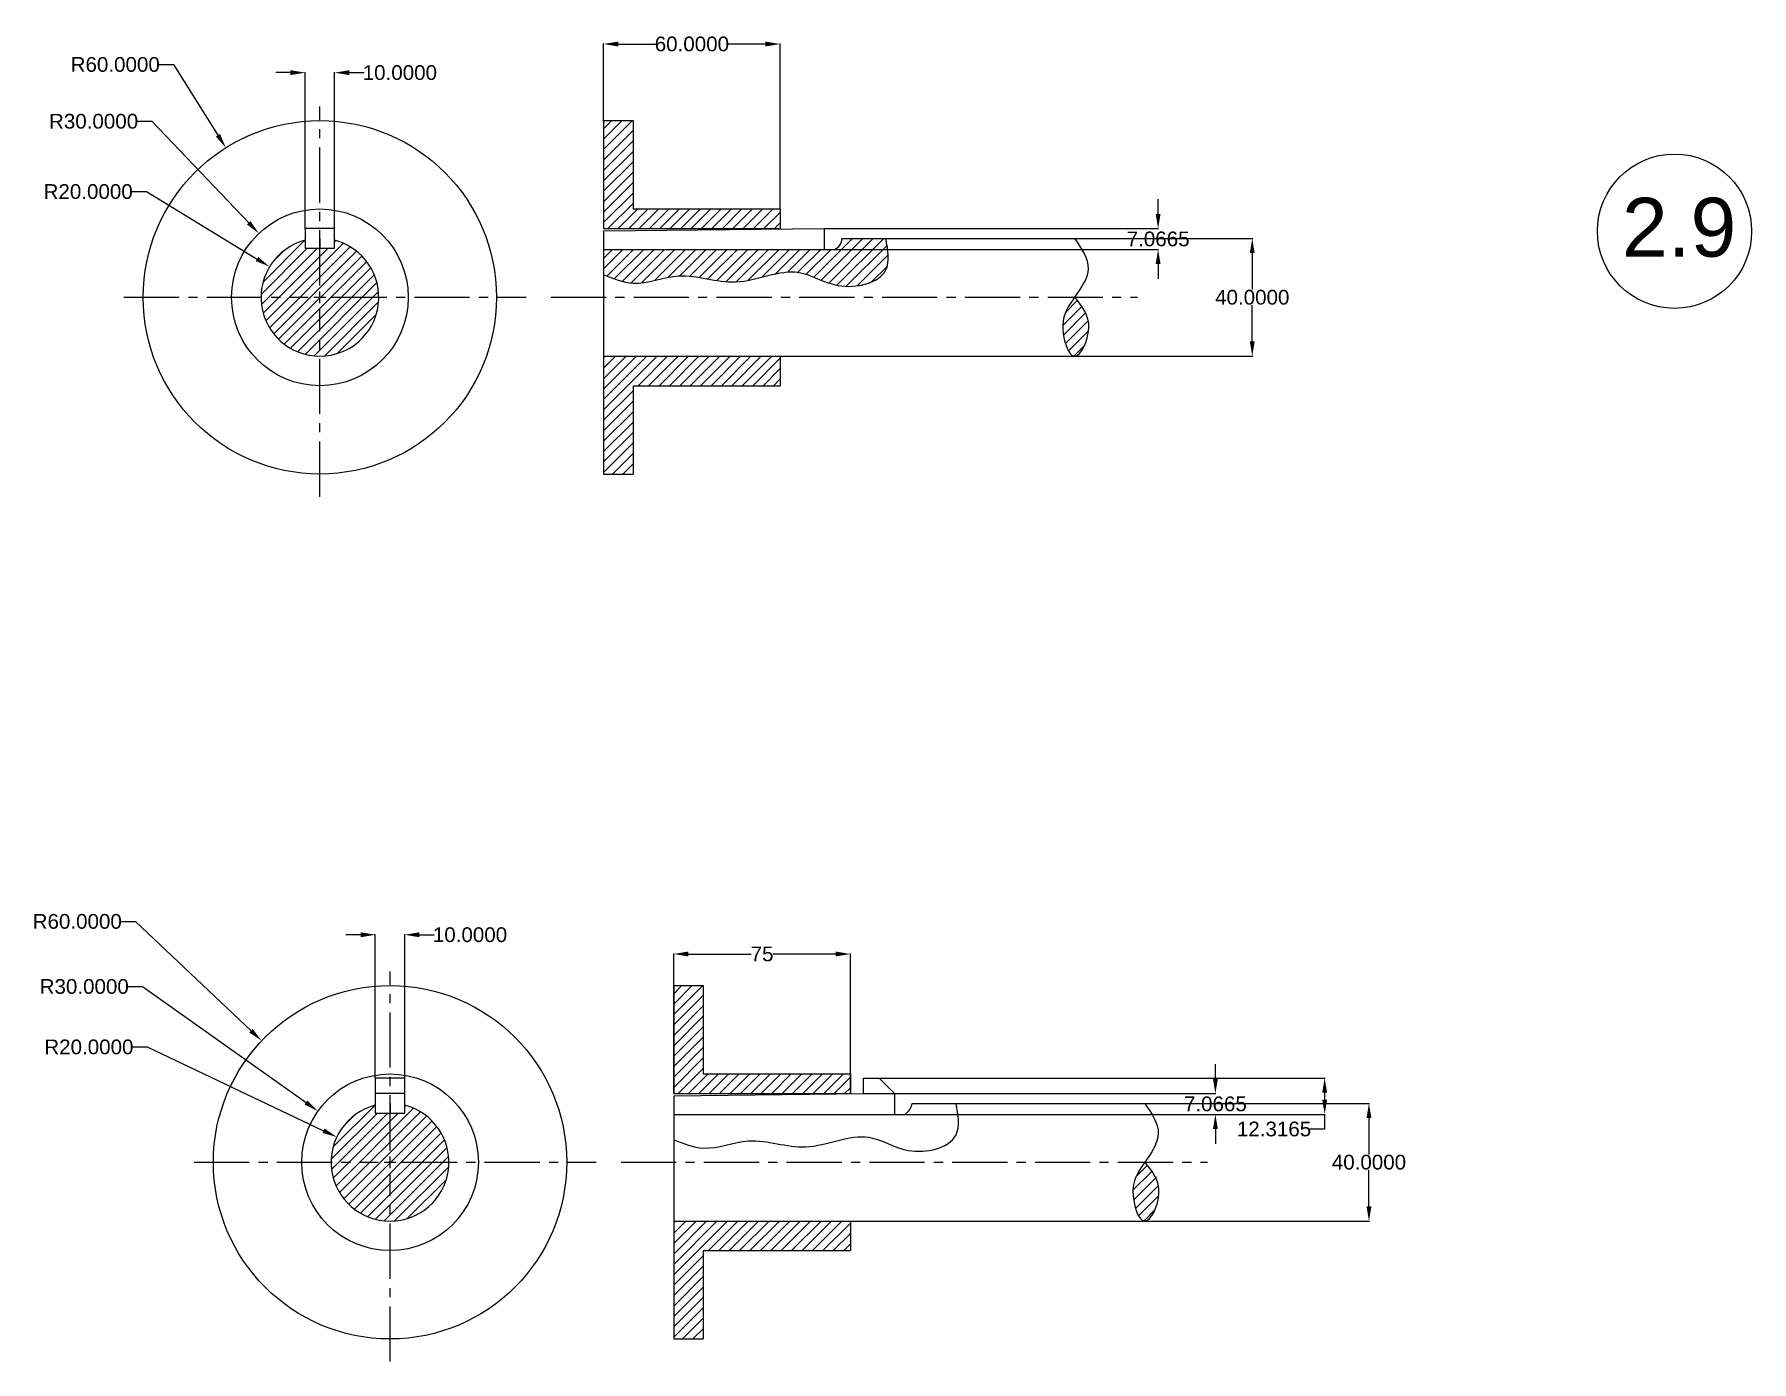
# Model space of a CAD drawing. Header units: inches. Extents: x 9 to 3869, y -675 to 528.
# Drawn here: x 914 to 1497, y 29 to 479 of the extents above; entities that cross this region are included whole.
import ezdxf

# ---------------------------------------------------------------- set-up
doc = ezdxf.new("R2010")
doc.units = ezdxf.units.IN
doc.header["$MEASUREMENT"] = 0
doc.linetypes.add('CENTER2', pattern=[1.125, 0.75, -0.125, 0.125, -0.125])
doc.styles.get("Standard").update_dxf_attribs({"font": 'arial.ttf'})
doc.dimstyles.get("Standard").update_dxf_attribs({"dimtxt": 5, "dimasz": 5, "dimexe": 0.18, "dimexo": 0.0625, "dimgap": 0.09, "dimtad": 0, "dimtih": 1, "dimtoh": 1, "dimdec": 4, "dimzin": 0, "dimdsep": 46, "dimtxsty": 'Standard', "dimcen": 0.09, "dimadec": 0, "dimazin": 0, "dimtfac": 1, "dimtdec": 4, "dimtofl": 0, "dimtmove": 0, "dimatfit": 3, "dimfxl": 1, "dimtolj": 1, "dimtzin": 0, "dimarcsym": 0})
pattern_1 = [(45, (-123.7280761977279, 390.03853922684), (-1.767766952966369, 1.767766952966369), [])]
pattern_2 = [(45, (-99.8963055563122, 96.32803482274535), (-1.767766952966369, 1.767766952966369), [])]

# ---------------------------------------------------------------- blocks, each defined once
blk = doc.blocks.new('*U1')
at = {"color": 0, "linetype": 'CENTER2', "ltscale": 25, "transparency": 16777216}
for p, q in [((0, 4), (0, 64.81742077594231)), ((-66.55527009614855, 0), (-4, 0)), ((4, 0), (70.07506468479153, 0)), ((0, -67.70919643116326), (0, -4))]:
    blk.add_line(p, q, dxfattribs=at)
at = {"color": 0, "linetype": 'Continuous', "ltscale": 25, "transparency": 16777216}
for p, q in [((-2, 0), (2, 0)), ((0, -2), (0, 2))]:
    blk.add_line(p, q, dxfattribs=at)
blk = doc.blocks.new('*U2')
at = {"color": 0, "linetype": 'CENTER2', "ltscale": 25, "transparency": 16777216}
for p, q in [((0, 4), (0, 64.81742077594231)), ((-66.55527009614855, 0), (-4, 0)), ((4, 0), (70.07506468479153, 0)), ((0, -67.70919643116326), (0, -4))]:
    blk.add_line(p, q, dxfattribs=at)
at = {"color": 0, "linetype": 'Continuous', "ltscale": 25, "transparency": 16777216}
for p, q in [((-2, 0), (2, 0)), ((0, -2), (0, 2))]:
    blk.add_line(p, q, dxfattribs=at)
blk = doc.blocks.new('*D3')
at = {"color": 0, "lineweight": -2, "ltscale": 1000, "transparency": 16777216}
for p, q in [((1131.216644634362, 119.8103868053392), (1131.216644634362, 167.307313045559)), ((1136.216644634362, 167.127313045559), (1157.547176694389, 167.127313045559)), ((1186.216644634362, 167.127313045559), (1164.886112574335, 167.127313045559)), ((1191.216644634362, 119.8103868053392), (1191.216644634362, 167.307313045559))]:
    blk.add_line(p, q, dxfattribs=at)
at = {"color": 0, "ltscale": 1000, "transparency": 16777216}
for points in [[(1136.216644634362, 167.9606463788923), (1136.216644634362, 166.2939797122256), (1131.216644634362, 167.127313045559)], [(1186.216644634362, 167.9606463788923), (1186.216644634362, 166.2939797122256), (1191.216644634362, 167.127313045559)]]:
    blk.add_solid(points, dxfattribs=at)
at = {"layer": 'Defpoints', "color": 0, "ltscale": 1000, "transparency": 16777216}
for p in [(1191.216644634362, 167.127313045559), (1131.216644634362, 119.7478868053392), (1191.216644634362, 119.7478868053392)]:
    blk.add_point(p, dxfattribs=at)
at = {"color": 0, "ltscale": 1000, "transparency": 16777216, "insert": (1161.216644634362, 167.127313045559), "char_height": 5, "attachment_point": 5}
blk.add_mtext('\\A1;75', dxfattribs=at)
blk = doc.blocks.new('*D9')
at = {"color": 0, "lineweight": -2, "transparency": 16777216}
for p, q in [((1295.757359632672, 418.4583912094341), (1295.757359632672, 423.4583912094341)), ((1182.42751703858, 413.4583912094341), (1295.937359632672, 413.4583912094341)), ((1182.42751703858, 406.3919231123112), (1295.937359632672, 406.3919231123112)), ((1295.757359632672, 401.3919231123112), (1295.757359632672, 396.3919231123112))]:
    blk.add_line(p, q, dxfattribs=at)
at = {"color": 0, "transparency": 16777216}
for points in [[(1294.924026299339, 418.4583912094341), (1296.590692966006, 418.4583912094341), (1295.757359632672, 413.4583912094341)], [(1294.924026299339, 401.3919231123112), (1296.590692966006, 401.3919231123112), (1295.757359632672, 406.3919231123112)]]:
    blk.add_solid(points, dxfattribs=at)
at = {"layer": 'Defpoints', "color": 0, "transparency": 16777216}
for p in [(1182.36501703858, 413.4583912094341), (1182.36501703858, 406.3919231123112), (1295.757359632672, 406.3919231123112)]:
    blk.add_point(p, dxfattribs=at)
at = {"color": 0, "transparency": 16777216, "insert": (1295.757359632672, 409.9251571608722), "char_height": 5, "attachment_point": 5}
blk.add_mtext('\\A1;7.0665', dxfattribs=at)
blk = doc.blocks.new('*D43')
at = {"color": 0, "lineweight": -2, "transparency": 16777216}
for p, q in [((1267.447373992947, 410.1250578757675), (1327.914485699322, 410.1250578757675)), ((1327.734485699322, 405.1250578757675), (1327.734485699322, 392.7679228143758)), ((1327.734485699322, 375.1250578757674), (1327.734485699322, 387.4821929371589)), ((1267.447373992934, 370.1250578757674), (1327.914485699322, 370.1250578757674))]:
    blk.add_line(p, q, dxfattribs=at)
at = {"color": 0, "transparency": 16777216}
for points in [[(1326.901152365989, 405.1250578757675), (1328.567819032655, 405.1250578757675), (1327.734485699322, 410.1250578757675)], [(1326.901152365989, 375.1250578757674), (1328.567819032655, 375.1250578757674), (1327.734485699322, 370.1250578757674)]]:
    blk.add_solid(points, dxfattribs=at)
at = {"layer": 'Defpoints', "color": 0, "transparency": 16777216}
for p in [(1267.384873992947, 410.1250578757675), (1267.384873992934, 370.1250578757674), (1327.734485699322, 370.1250578757674)]:
    blk.add_point(p, dxfattribs=at)
at = {"color": 0, "transparency": 16777216, "insert": (1327.734485699322, 390.1250578757669), "char_height": 5, "attachment_point": 5}
blk.add_mtext('\\A1;40.0000', dxfattribs=at)
blk = doc.blocks.new('*D44')
at = {"color": 0, "lineweight": -2, "transparency": 16777216}
for p, q in [((956.2960592079947, 469.1698461157552), (961.2960592079951, 469.1698461157552)), ((961.2960592079951, 469.1698461157552), (976.4092774289479, 445.1444940723873)), ((1010.929415258868, 390.1250578757673), (1011.109415258868, 390.1250578757672)), ((1011.019415258868, 390.0350578757674), (1011.019415258868, 390.2150578757673))]:
    blk.add_line(p, q, dxfattribs=at)
at = {"color": 0, "transparency": 16777216}
blk.add_solid([(977.114654816084, 445.5882137881555), (975.7039000418118, 444.7007743566192), (979.0715957235572, 440.9122297495704)], dxfattribs=at)
at = {"layer": 'Defpoints', "color": 0, "transparency": 16777216}
for p in [(979.0715957235572, 440.9122297495704), (1011.019415258868, 390.1250578757673)]:
    blk.add_point(p, dxfattribs=at)
at = {"color": 0, "transparency": 16777216, "insert": (941.501079671842, 469.1698461157553), "char_height": 5, "attachment_point": 5}
blk.add_mtext('\\A1;R60.0000', dxfattribs=at)
blk = doc.blocks.new('*D45')
at = {"color": 0, "lineweight": -2, "transparency": 16777216}
for p, q in [((948.9421962511458, 449.8884326027928), (953.9421962511459, 449.8884326027928)), ((953.9421962511459, 449.8884326027928), (986.8460367807953, 415.4360786563662)), ((1010.929415258867, 390.1250578757671), (1011.109415258868, 390.1250578757672)), ((1011.019415258867, 390.0350578757672), (1011.019415258868, 390.2150578757671))]:
    blk.add_line(p, q, dxfattribs=at)
at = {"color": 0, "transparency": 16777216}
blk.add_solid([(987.4486801327143, 416.0116352867966), (986.2433934288763, 414.860522025936), (990.299376563377, 411.8202185448521)], dxfattribs=at)
at = {"layer": 'Defpoints', "color": 0, "transparency": 16777216}
for p in [(990.299376563377, 411.8202185448521), (1011.019415258867, 390.1250578757672)]:
    blk.add_point(p, dxfattribs=at)
at = {"color": 0, "transparency": 16777216, "insert": (934.1472167149932, 449.8884326027928), "char_height": 5, "attachment_point": 5}
blk.add_mtext('\\A1;R30.0000', dxfattribs=at)
blk = doc.blocks.new('*D46')
at = {"color": 0, "lineweight": -2, "transparency": 16777216}
for p, q in [((947.1037136358327, 426.0162073328959), (952.1037136358327, 426.0162073328959)), ((952.1037136358327, 426.0162073328959), (989.6691875997478, 403.131509309719)), ((1010.929415258868, 390.1250578757673), (1011.109415258868, 390.1250578757673)), ((1011.019415258868, 390.0350578757672), (1011.019415258868, 390.2150578757672))]:
    blk.add_line(p, q, dxfattribs=at)
at = {"color": 0, "transparency": 16777216}
blk.add_solid([(990.1027359808795, 403.843183565023), (989.235639218616, 402.4198350544149), (993.9392331315719, 400.5302190229286)], dxfattribs=at)
at = {"layer": 'Defpoints', "color": 0, "transparency": 16777216}
for p in [(993.9392331315719, 400.5302190229286), (1011.019415258868, 390.1250578757673)]:
    blk.add_point(p, dxfattribs=at)
at = {"color": 0, "transparency": 16777216, "insert": (932.3087340996799, 426.0162073328959), "char_height": 5, "attachment_point": 5}
blk.add_mtext('\\A1;R20.0000', dxfattribs=at)
blk = doc.blocks.new('*D47')
at = {"color": 0, "lineweight": -2, "transparency": 16777216}
for p, q in [((1001.019415258868, 466.4153604395398), (996.0194152588676, 466.4153604395398)), ((1006.019415258868, 413.5208912094339), (1006.019415258868, 466.5953604395398)), ((1016.019415258868, 413.5208912094339), (1016.019415258868, 466.5953604395398)), ((1021.019415258868, 466.4153604395398), (1026.019415258868, 466.4153604395398))]:
    blk.add_line(p, q, dxfattribs=at)
at = {"color": 0, "transparency": 16777216}
for points in [[(1001.019415258868, 467.2486937728731), (1001.019415258868, 465.5820271062065), (1006.019415258868, 466.4153604395398)], [(1021.019415258868, 467.2486937728731), (1021.019415258868, 465.5820271062065), (1016.019415258868, 466.4153604395398)]]:
    blk.add_solid(points, dxfattribs=at)
at = {"layer": 'Defpoints', "color": 0, "transparency": 16777216}
for p in [(1016.019415258868, 466.4153604395398), (1006.019415258868, 413.4583912094339), (1016.019415258868, 413.4583912094339)]:
    blk.add_point(p, dxfattribs=at)
at = {"color": 0, "transparency": 16777216, "insert": (1038.18649575, 466.4153604395398), "char_height": 5, "attachment_point": 5}
blk.add_mtext('\\A1;10.0000', dxfattribs=at)
blk = doc.blocks.new('*D48')
at = {"color": 0, "lineweight": -2, "transparency": 16777216}
for p, q in [((1107.384873992946, 450.1875578757673), (1107.384873992946, 476.3209210854755)), ((1112.384873992946, 476.1409210854755), (1124.968816694174, 476.1409210854755)), ((1162.384873992946, 476.1409210854755), (1149.800931291718, 476.1409210854755)), ((1167.384873992946, 420.1875578757673), (1167.384873992946, 476.3209210854755))]:
    blk.add_line(p, q, dxfattribs=at)
at = {"color": 0, "transparency": 16777216}
for points in [[(1112.384873992946, 476.9742544188088), (1112.384873992946, 475.3075877521422), (1107.384873992946, 476.1409210854755)], [(1162.384873992946, 476.9742544188088), (1162.384873992946, 475.3075877521422), (1167.384873992946, 476.1409210854755)]]:
    blk.add_solid(points, dxfattribs=at)
at = {"layer": 'Defpoints', "color": 0, "transparency": 16777216}
for p in [(1167.384873992946, 476.1409210854755), (1107.384873992946, 450.1250578757673), (1167.384873992946, 420.1250578757673)]:
    blk.add_point(p, dxfattribs=at)
at = {"color": 0, "transparency": 16777216, "insert": (1137.384873992946, 476.1409210854755), "char_height": 5, "attachment_point": 5}
blk.add_mtext('\\A1;60.0000', dxfattribs=at)
blk = doc.blocks.new('*D49')
at = {"color": 0, "lineweight": -2, "transparency": 16777216}
for p, q in [((943.395726871378, 178.1773834642112), (948.3957268713785, 178.1773834642111)), ((948.3957268713785, 178.1773834642111), (987.6254593778735, 141.0769622113561)), ((1034.761185900283, 96.41455347167249), (1034.941185900283, 96.4145534716726)), ((1034.851185900283, 96.32455347167252), (1034.851185900283, 96.50455347167264))]:
    blk.add_line(p, q, dxfattribs=at)
at = {"color": 0, "transparency": 16777216}
blk.add_solid([(988.1980543617157, 141.6824202436948), (987.0528643940314, 140.4715041790175), (991.2582075719051, 137.6413923083035)], dxfattribs=at)
at = {"layer": 'Defpoints', "color": 0, "transparency": 16777216}
for p in [(991.2582075719051, 137.6413923083035), (1034.851185900283, 96.4145534716726)]:
    blk.add_point(p, dxfattribs=at)
at = {"color": 0, "transparency": 16777216, "insert": (928.6007473352252, 178.1773834642111), "char_height": 5, "attachment_point": 5}
blk.add_mtext('\\A1;R60.0000', dxfattribs=at)
blk = doc.blocks.new('*D50')
at = {"color": 0, "lineweight": -2, "transparency": 16777216}
for p, q in [((945.7663467533168, 156.0774235845373), (950.7663467533168, 156.0774235845373)), ((950.7663467533168, 156.0774235845373), (1006.306795017804, 116.6683864212199)), ((1034.761185900283, 96.4145534716726), (1034.941185900283, 96.4145534716726)), ((1034.851185900283, 96.32455347167257), (1034.851185900283, 96.50455347167252))]:
    blk.add_line(p, q, dxfattribs=at)
at = {"color": 0, "transparency": 16777216}
blk.add_solid([(1006.78902913565, 117.3480147755647), (1005.824560899957, 115.9887580668751), (1010.384565143872, 113.7749817141416)], dxfattribs=at)
at = {"layer": 'Defpoints', "color": 0, "transparency": 16777216}
for p in [(1010.384565143872, 113.7749817141416), (1034.851185900283, 96.4145534716726)]:
    blk.add_point(p, dxfattribs=at)
at = {"color": 0, "transparency": 16777216, "insert": (930.971367217164, 156.0774235845373), "char_height": 5, "attachment_point": 5}
blk.add_mtext('\\A1;R30.0000', dxfattribs=at)
blk = doc.blocks.new('*D51')
at = {"color": 0, "lineweight": -2, "transparency": 16777216}
for p, q in [((947.3467600079446, 135.5560312834524), (952.3467600079447, 135.5560312834524)), ((952.3467600079447, 135.5560312834524), (1012.264144810011, 107.1302230628085)), ((1034.761185900284, 96.41455347167266), (1034.941185900283, 96.4145534716726)), ((1034.851185900283, 96.32455347167263), (1034.851185900283, 96.50455347167258))]:
    blk.add_line(p, q, dxfattribs=at)
at = {"color": 0, "transparency": 16777216}
blk.add_solid([(1012.621333796382, 107.8831244324842), (1011.90695582364, 106.3773216931327), (1016.781553028065, 104.9870891445814)], dxfattribs=at)
at = {"layer": 'Defpoints', "color": 0, "transparency": 16777216}
for p in [(1016.781553028065, 104.9870891445814), (1034.851185900283, 96.4145534716726)]:
    blk.add_point(p, dxfattribs=at)
at = {"color": 0, "transparency": 16777216, "insert": (932.5517804717919, 135.5560312834524), "char_height": 5, "attachment_point": 5}
blk.add_mtext('\\A1;R20.0000', dxfattribs=at)
blk = doc.blocks.new('*D52')
at = {"color": 0, "lineweight": -2, "transparency": 16777216}
for p, q in [((1024.851185900283, 173.6570811831349), (1019.851185900283, 173.6570811831349)), ((1029.851185900283, 125.0603868053392), (1029.851185900283, 173.837081183135)), ((1039.851185900283, 125.0603868053392), (1039.851185900283, 173.837081183135)), ((1044.851185900283, 173.6570811831349), (1049.851185900283, 173.6570811831349))]:
    blk.add_line(p, q, dxfattribs=at)
at = {"color": 0, "transparency": 16777216}
for points in [[(1024.851185900283, 174.4904145164683), (1024.851185900283, 172.8237478498016), (1029.851185900283, 173.6570811831349)], [(1044.851185900283, 174.4904145164683), (1044.851185900283, 172.8237478498016), (1039.851185900283, 173.6570811831349)]]:
    blk.add_solid(points, dxfattribs=at)
at = {"layer": 'Defpoints', "color": 0, "transparency": 16777216}
for p in [(1039.851185900283, 173.6570811831349), (1029.851185900283, 124.9978868053392), (1039.851185900283, 124.9978868053392)]:
    blk.add_point(p, dxfattribs=at)
at = {"color": 0, "transparency": 16777216, "insert": (1062.018266391415, 173.6570811831349), "char_height": 5, "attachment_point": 5}
blk.add_mtext('\\A1;10.0000', dxfattribs=at)
blk = doc.blocks.new('*D53')
at = {"color": 0, "lineweight": -2, "transparency": 16777216}
for p, q in [((1291.279144634363, 116.4145534716727), (1367.557004319204, 116.4145534716727)), ((1367.377004319204, 111.4145534716727), (1367.377004319204, 99.05741841028109)), ((1367.377004319204, 81.41455347167266), (1367.377004319204, 93.77168853306416)), ((1291.279144634362, 76.41455347167265), (1367.557004319204, 76.41455347167266))]:
    blk.add_line(p, q, dxfattribs=at)
at = {"color": 0, "transparency": 16777216}
for points in [[(1366.543670985871, 111.4145534716727), (1368.210337652537, 111.4145534716727), (1367.377004319204, 116.4145534716727)], [(1366.543670985871, 81.41455347167266), (1368.210337652537, 81.41455347167266), (1367.377004319204, 76.41455347167266)]]:
    blk.add_solid(points, dxfattribs=at)
at = {"layer": 'Defpoints', "color": 0, "transparency": 16777216}
for p in [(1291.216644634363, 116.4145534716727), (1291.216644634362, 76.41455347167265), (1367.377004319204, 76.41455347167266)]:
    blk.add_point(p, dxfattribs=at)
at = {"color": 0, "transparency": 16777216, "insert": (1367.377004319204, 96.41455347167222), "char_height": 5, "attachment_point": 5}
blk.add_mtext('\\A1;40.0000', dxfattribs=at)
blk = doc.blocks.new('*D54')
at = {"color": 0, "lineweight": -2, "transparency": 16777216}
for p, q in [((1195.759287679996, 124.9978868053393), (1352.508938044742, 124.9978868053393)), ((1352.328938044742, 119.9978868053393), (1352.328938044742, 117.6814187082164)), ((1206.259287679996, 112.6814187082163), (1352.508938044742, 112.6814187082164)), ((1352.328938044742, 112.6814187082164), (1352.328938044742, 107.6814187082164)), ((1352.328938044742, 107.6814187082164), (1347.328938044742, 107.6814187082164))]:
    blk.add_line(p, q, dxfattribs=at)
at = {"color": 0, "transparency": 16777216}
for points in [[(1351.495604711409, 119.9978868053393), (1353.162271378076, 119.9978868053393), (1352.328938044742, 124.9978868053393)], [(1351.495604711409, 117.6814187082164), (1353.162271378076, 117.6814187082164), (1352.328938044742, 112.6814187082164)]]:
    blk.add_solid(points, dxfattribs=at)
at = {"layer": 'Defpoints', "color": 0, "transparency": 16777216}
for p in [(1195.696787679996, 124.9978868053393), (1206.196787679996, 112.6814187082163), (1352.328938044742, 112.6814187082164)]:
    blk.add_point(p, dxfattribs=at)
at = {"color": 0, "transparency": 16777216, "insert": (1335.134572424005, 107.6814187082159), "char_height": 5, "attachment_point": 5}
blk.add_mtext('\\A1;12.3165', dxfattribs=at)
blk = doc.blocks.new('*D55')
at = {"color": 0, "lineweight": -2, "transparency": 16777216}
for p, q in [((1315.210372317579, 124.7478868053393), (1315.210372317579, 129.7478868053393)), ((1195.759287679996, 119.7478868053393), (1315.390372317579, 119.7478868053393)), ((1206.259287679996, 112.6814187082163), (1315.390372317579, 112.6814187082164)), ((1315.210372317579, 107.6814187082164), (1315.210372317579, 102.6814187082164))]:
    blk.add_line(p, q, dxfattribs=at)
at = {"color": 0, "transparency": 16777216}
for points in [[(1314.377038984246, 124.7478868053393), (1316.043705650912, 124.7478868053393), (1315.210372317579, 119.7478868053393)], [(1314.377038984246, 107.6814187082164), (1316.043705650912, 107.6814187082164), (1315.210372317579, 112.6814187082164)]]:
    blk.add_solid(points, dxfattribs=at)
at = {"layer": 'Defpoints', "color": 0, "transparency": 16777216}
for p in [(1195.696787679996, 119.7478868053393), (1206.196787679996, 112.6814187082163), (1315.210372317579, 112.6814187082164)]:
    blk.add_point(p, dxfattribs=at)
at = {"color": 0, "transparency": 16777216, "insert": (1315.210372317579, 116.2146527567774), "char_height": 5, "attachment_point": 5}
blk.add_mtext('\\A1;7.0665', dxfattribs=at)

msp = doc.modelspace()

# ---------------------------------------------------------------- hatches: boundary and pattern name
at = {"ltscale": 1000}
h = msp.add_hatch(dxfattribs=at)
h.set_pattern_fill('ANSI31', color=256, scale=20)
h.set_pattern_definition(pattern_1)
h.paths.add_polyline_path([(1107.384873992946, 413.4583912094339), (1167.384873992946, 413.4583912094339), (1167.384873992946, 420.1250578757673), (1117.384873992946, 420.1250578757673), (1117.384873992946, 450.1250578757673), (1107.384873992946, 450.1250578757673)])
h.paths.add_polyline_path([(1117.384873992946, 360.1250578757673), (1167.384873992946, 360.1250578757673), (1167.384873992946, 370.1250578757673), (1107.384873992946, 370.1250578757673), (1107.384873992946, 330.1250578757673), (1117.384873992946, 330.1250578757673)])
h = msp.add_hatch(dxfattribs=at)
h.set_pattern_fill('ANSI31', color=256, scale=20)
h.set_pattern_definition(pattern_1)
h.paths.add_polyline_path([(1016.019415258868, 409.4899746068044), (1016.019415258868, 406.7917245427673), (1011.019415258868, 406.7917245427673), (1011.019415258868, 390.1250578757673), (1031.019415258868, 390.1250578757673, 0.3419987131196466)])
h.paths.add_polyline_path([(1031.019415258868, 390.1250578757673), (1011.019415258868, 390.1250578757673), (1011.019415258868, 370.1250578757674, 0.4142135623730948)])
h.paths.add_polyline_path([(1011.019415258868, 390.1250578757673), (991.0194152588676, 390.1250578757673, 0.4142135623730949), (1011.019415258868, 370.1250578757674)])
h.paths.add_polyline_path([(1011.019415258868, 406.7917245427673), (1006.019415258868, 406.7917245427673), (1006.019415258868, 409.4899746068044, 0.3419987131196466), (991.0194152588676, 390.1250578757673), (1011.019415258868, 390.1250578757673)])
h = msp.add_hatch()
h.set_pattern_fill('ANSI31', color=256, scale=20)
h.set_pattern_definition([(45, (-189.9208945030048, 35.89114945712947), (-1.767766952966369, 1.767766952966369), [])])
edge = h.paths.add_edge_path()
edge.add_line((1107.384873992947, 406.391923112311), (1107.384873992947, 397.7916760617064))
edge.add_spline(control_points=[(1107.384873992946, 397.7916760617064), (1110.705600541901, 396.4602185772059), (1118.995672014688, 393.1362840265081), (1134.150965350624, 399.9880219526839), (1152.78239579146, 392.0542975445616), (1171.918328569277, 402.2976262232522), (1186.791491459547, 391.5825589119199), (1205.867248692836, 396.0113379673826), (1203.998385724209, 406.1936346782114), (1203.276810677186, 410.1250578757673)], knot_values=[0, 0, 0, 0, 10.41293886921665, 25.99551820813465, 45.54327647798183, 67.25412821300154, 81.34309672616578, 98.37847785106433, 109.092707212997, 109.092707212997, 109.092707212997, 109.092707212997], degree=3, periodic=0)
edge.add_line((1203.276810677186, 410.1250578757673), (1188.36501703858, 410.1250578757673))
edge.add_arc((1184.356036629251, 410.1250578757673), 4.008980409329525, -68.6215626123066, 0, ccw=False)
edge.add_line((1185.817415690364, 406.391923112311), (1107.384873992947, 406.391923112311))
at = {"transparency": 33554687}
h = msp.add_hatch(dxfattribs=at)
h.set_pattern_fill('ANSI31', color=256, scale=20)
h.set_pattern_definition(pattern_1)
edge = h.paths.add_edge_path()
edge.add_spline(control_points=[(1267.384873992947, 390.1250578757674), (1265.328380750091, 387.1963070137469), (1261.491480667522, 381.7949934695901), (1266.921375384326, 364.42772739519), (1274.745525850442, 381.3361405582102), (1269.905809174552, 387.1149588651089), (1267.384873992946, 390.1250578757673)], knot_values=[22.00205124870712, 22.00205124870712, 22.00205124870712, 22.00205124870724, 32.39249675656667, 43.55941949177907, 54.20593550093484, 65.78062541248867, 65.78062541248867, 65.78062541248867, 65.78062541248867], degree=3, periodic=0)
at = {"ltscale": 1000}
h = msp.add_hatch(dxfattribs=at)
h.set_pattern_fill('ANSI31', color=256, scale=20)
h.set_pattern_definition(pattern_2)
h.paths.add_polyline_path([(1131.216644634362, 119.7478868053392), (1191.216644634362, 119.7478868053392), (1191.216644634362, 126.4145534716726), (1141.216644634362, 126.4145534716726), (1141.216644634362, 156.4145534716726), (1131.216644634362, 156.4145534716726)])
h.paths.add_polyline_path([(1141.216644634362, 66.41455347167262), (1191.216644634362, 66.41455347167262), (1191.216644634362, 76.41455347167262), (1131.216644634362, 76.41455347167262), (1131.216644634362, 36.41455347167262), (1141.216644634362, 36.41455347167262)])
h = msp.add_hatch(dxfattribs=at)
h.set_pattern_fill('ANSI31', color=256, scale=20)
h.set_pattern_definition(pattern_2)
h.paths.add_polyline_path([(1039.851185900283, 115.7794702027097), (1039.851185900283, 113.0812201386726), (1034.851185900283, 113.0812201386726), (1034.851185900283, 96.41455347167262), (1054.851185900283, 96.41455347167262, 0.3419987131196466)])
h.paths.add_polyline_path([(1054.851185900283, 96.41455347167262), (1034.851185900283, 96.41455347167262), (1034.851185900283, 76.41455347167268, 0.4142135623730948)])
h.paths.add_polyline_path([(1034.851185900283, 96.41455347167262), (1014.851185900283, 96.41455347167262, 0.4142135623730949), (1034.851185900283, 76.41455347167268)])
h.paths.add_polyline_path([(1034.851185900283, 113.0812201386726), (1029.851185900283, 113.0812201386726), (1029.851185900283, 115.7794702027097, 0.3419987131196466), (1014.851185900283, 96.41455347167262), (1034.851185900283, 96.41455347167262)])
at = {"transparency": 33554687}
h = msp.add_hatch(dxfattribs=at)
h.set_pattern_fill('ANSI31', color=256, scale=20)
h.set_pattern_definition(pattern_2)
edge = h.paths.add_edge_path()
edge.add_spline(control_points=[(1291.216644634362, 96.41455347167259), (1289.160151391507, 93.48580260965211), (1285.323251308937, 88.08448906549546), (1290.753146025741, 70.71722299109537), (1298.577296491857, 87.6256361541155), (1293.737579815967, 93.40445446101427), (1291.216644634362, 96.41455347167262)], knot_values=[22.00205124870724, 22.0020512487073, 22.0020512487073, 22.0020512487073, 32.39249675656667, 43.55941949177907, 54.20593550093484, 65.78062541248867, 65.78062541248867, 65.78062541248867, 65.78062541248867], degree=3, periodic=0)

# ---------------------------------------------------------------- linework, layer by layer
for p, q in [((1107.384873992946, 450.1250578757673), (1107.384873992947, 413.458391209434)), ((1107.384873992946, 450.1250578757673), (1117.384873992946, 450.1250578757673)), ((1117.384873992946, 450.1250578757673), (1117.384873992946, 420.1250578757673)), ((1117.384873992946, 420.1250578757673), (1167.384873992946, 420.1250578757673)), ((1167.384873992946, 420.1250578757673), (1167.384873992946, 413.4583912094339)), ((1016.019415258868, 413.4583912094339), (1006.019415258868, 413.4583912094339)), ((1006.019415258868, 413.4583912094339), (1006.019415258868, 406.7917245427673)), ((1011.019415258868, 410.1250578757673), (1011.019415258868, 406.7917245427673)), ((1016.019415258868, 406.7917245427673), (1016.019415258868, 413.4583912094339)), ((1107.384873992946, 413.4583912094339), (1167.384873992946, 413.4583912094339)), ((1107.384873992946, 412.691923112311), (1182.36501703858, 413.458391209435)), ((1107.384873992947, 412.691923112311), (1107.384873992946, 330.1250578757673)), ((1182.36501703858, 413.458391209435), (1182.36501703858, 406.3919231123109)), ((1188.36501703858, 410.1250578757673), (1267.384873992946, 410.1250578757673)), ((1006.019415258868, 406.7917245427673), (1016.019415258868, 406.7917245427673)), ((1107.384873992946, 406.391923112311), (1185.817415690328, 406.391923112311)), ((1107.384873992946, 370.1250578757673), (1267.384873992946, 370.1250578757673)), ((1167.384873992946, 370.1250578757673), (1167.384873992946, 360.1250578757673)), ((1117.384873992946, 360.1250578757673), (1117.384873992946, 330.1250578757673)), ((1117.384873992946, 360.1250578757673), (1167.384873992946, 360.1250578757673)), ((1107.384873992946, 330.1250578757673), (1117.384873992946, 330.1250578757673)), ((1131.216644634362, 156.4145534716726), (1131.216644634362, 119.7478868053392)), ((1131.216644634362, 156.4145534716726), (1141.216644634362, 156.4145534716726)), ((1141.216644634362, 156.4145534716726), (1141.216644634362, 126.4145534716726)), ((1029.851185900283, 124.9978868053392), (1029.851185900283, 113.0812201386726)), ((1039.851185900283, 113.0812201386726), (1039.851185900283, 124.9978868053392)), ((1141.216644634362, 126.4145534716726), (1191.216644634362, 126.4145534716726)), ((1191.216644634362, 126.4145534716726), (1191.216644634362, 119.7478868053392)), ((1039.851185900283, 119.7478868053392), (1029.851185900283, 119.7478868053392)), ((1131.216644634362, 119.7478868053392), (1191.216644634362, 119.7478868053392)), ((1131.216644634362, 118.9814187082163), (1195.696787679996, 119.7478868053393)), ((1131.216644634362, 118.9814187082163), (1131.216644634362, 36.41455347167262)), ((1206.196787679996, 119.7478868053404), (1206.196787679996, 112.6814187082163)), ((1029.851185900283, 113.0812201386726), (1039.851185900283, 113.0812201386726)), ((1034.851185900283, 116.4145534716726), (1034.851185900283, 113.0812201386726)), ((1131.216644634362, 112.6814187082163), (1209.754206768357, 112.6814187082163)), ((1212.196787679996, 116.4145534716726), (1291.216644634362, 116.4145534716726)), ((1131.216644634362, 76.41455347167262), (1291.216644634362, 76.41455347167262)), ((1191.216644634362, 76.41455347167262), (1191.216644634362, 66.41455347167262)), ((1141.216644634362, 66.41455347167262), (1141.216644634362, 36.41455347167262)), ((1141.216644634362, 66.41455347167262), (1191.216644634362, 66.41455347167262)), ((1131.216644634362, 36.41455347167262), (1141.216644634362, 36.41455347167262))]:
    msp.add_line(p, q)
at = {"color": 1, "linetype": 'CENTER2', "ltscale": 25}
for p, q in [((1089.495162004277, 390.1250578757673), (1288.744981106012, 390.1250578757673)), ((1113.326932645693, 96.41455347167262), (1312.576751747428, 96.41455347167262))]:
    msp.add_line(p, q, dxfattribs=at)
at = {"ltscale": 1000}
for p, q in [((1039.851185900283, 124.9978868053392), (1029.851185900283, 124.9978868053392)), ((1195.696787679996, 119.7478868053392), (1195.696787679996, 124.9978868053392)), ((1195.696787679996, 124.9978868053392), (1200.946787679996, 124.9978868053392)), ((1206.196787679996, 119.7478868053392), (1200.946787679996, 124.9978868053392))]:
    msp.add_line(p, q, dxfattribs=at)
for centre, radius in [((1011.019415258868, 390.1250578757673), 60), ((1471.171850484845, 412.5680623576509), 26.2002563422136), ((1011.019415258868, 390.1250578757673), 30), ((1034.851185900283, 96.41455347167262), 60), ((1034.851185900283, 96.41455347167262), 30)]:
    msp.add_circle(centre, radius)
for centre, radius, start, end in [((1011.019415258868, 390.1250578757673), 20, 104.47751218593, 75.52248781407005), ((1184.356036629251, 410.1250578757673), 4.008980409329524, 291.3784373872086, 0), ((1034.851185900283, 96.41455347167262), 20, 104.47751218593, 75.52248781407002)]:
    msp.add_arc(centre, radius, start, end)
msp.add_arc((1206.80499723775, 117.2767339933294), 5.460289316969857, 302.6917840095758, 350.9149654145633, dxfattribs=at)
for points in [[(1107.384873992946, 397.7916760617064), (1117.404877234723, 394.9581568842806), (1132.797019650064, 397.3868871532737), (1152.23971788733, 395.3629457927128), (1173.707704854139, 398.6012506969693), (1187.074558539937, 394.1485822490173), (1203.276810677186, 399.4108285138346), (1203.276810677186, 410.1250578757673)], [(1131.216644634362, 104.0811716576117), (1141.236647876138, 101.2476524801859), (1156.62879029148, 103.676382749179), (1176.071488528746, 101.6524413886181), (1197.539475495555, 104.8907462928746), (1210.906329181353, 100.4380778449226), (1227.108581318601, 105.70032410974), (1227.108581318601, 116.4145534716726)]]:
    msp.add_spline(points, degree=3, dxfattribs=at)
for points in [[(1267.384873992946, 410.1250578757673), (1271.9685067429, 399.8528039909608), (1267.384873992946, 390.1250578757673), (1263.365465658807, 380.5435280138275), (1267.384873992946, 370.1250578757673), (1272.221712009962, 379.6094292903819), (1267.384873992946, 390.1250578757673)], [(1291.216644634362, 116.4145534716726), (1295.800277384316, 106.1422995868661), (1291.216644634362, 96.41455347167262), (1287.197236300222, 86.83302360973285), (1291.216644634362, 76.41455347167262), (1296.053482651378, 85.89892488628716), (1291.216644634362, 96.41455347167262)]]:
    msp.add_spline(points, degree=3)

# ---------------------------------------------------------------- block references
at = {"color": 1, "linetype": 'CENTER2', "ltscale": 25}
for name, p in [('*U1', (1011.019415258868, 390.1250578757673)), ('*U2', (1034.851185900283, 96.41455347167262))]:
    msp.add_blockref(name, p, dxfattribs=at)

# ---------------------------------------------------------------- texts
at = {"insert": (1453.314598250758, 423.9185257741101), "char_height": 20, "attachment_point": 1}
msp.add_mtext_dynamic_manual_height_columns('2.9', width=34.09111089998805, gutter_width=1, heights=[0], dxfattribs=at)

# ---------------------------------------------------------------- dimensions: what is measured, and where the dimension line sits
at = {"color": 3}
for base, p1, p2, picture, middle in [((1167.384873992946, 476.1409210854755), (1107.384873992946, 450.1250578757673), (1167.384873992946, 420.1250578757673), '*D48', (1137.384873992946, 476.1409210854755)), ((1016.019415258868, 466.4153604395398), (1006.019415258868, 413.4583912094339), (1016.019415258868, 413.4583912094339), '*D47', (1038.18649575, 466.4153604395398)), ((1039.851185900283, 173.6570811831349), (1029.851185900283, 124.9978868053392), (1039.851185900283, 124.9978868053392), '*D52', (1062.018266391415, 173.6570811831349))]:
    dim = msp.add_linear_dim(base=base, p1=p1, p2=p2, dimstyle='Standard', dxfattribs=at)
    dim.commit()
    dim.dimension.update_dxf_attribs({"geometry": picture, "text_midpoint": middle})
for center, mpoint, picture, middle in [((1011.019415258868, 390.1250578757673), (979.0715957235572, 440.9122297495704), '*D44', (941.501079671842, 469.1698461157553)), ((1011.019415258867, 390.1250578757672), (990.299376563377, 411.8202185448521), '*D45', (934.1472167149932, 449.8884326027928)), ((1011.019415258868, 390.1250578757673), (993.9392331315719, 400.5302190229286), '*D46', (932.3087340996799, 426.0162073328959)), ((1034.851185900283, 96.4145534716726), (991.2582075719051, 137.6413923083035), '*D49', (928.6007473352252, 178.1773834642111)), ((1034.851185900283, 96.4145534716726), (1010.384565143872, 113.7749817141416), '*D50', (930.971367217164, 156.0774235845373)), ((1034.851185900283, 96.4145534716726), (1016.781553028065, 104.9870891445814), '*D51', (932.5517804717919, 135.5560312834524))]:
    dim = msp.add_radius_dim(center=center, mpoint=mpoint, dimstyle='Standard', dxfattribs=at)
    dim.commit()
    dim.dimension.update_dxf_attribs({"geometry": picture, "text_midpoint": middle, "dimtype": 164})
for base, p1, p2, picture, middle in [((1295.757359632672, 406.3919231123112), (1182.36501703858, 413.4583912094339), (1182.36501703858, 406.391923112311), '*D9', (1295.757359632672, 409.9251571608722)), ((1327.734485699322, 370.1250578757674), (1267.384873992946, 410.1250578757673), (1267.384873992934, 370.1250578757673), '*D43', (1327.734485699322, 390.1250578757669)), ((1367.377004319204, 76.41455347167266), (1291.216644634362, 116.4145534716726), (1291.216644634362, 76.41455347167262), '*D53', (1367.377004319204, 96.41455347167222))]:
    dim = msp.add_linear_dim(base=base, p1=p1, p2=p2, angle=90, dimstyle='Standard', dxfattribs=at)
    dim.commit()
    dim.dimension.update_dxf_attribs({"geometry": picture, "text_midpoint": middle, "dimtype": 160})
at = {"color": 3, "ltscale": 1000}
dim = msp.add_linear_dim(base=(1191.216644634362, 167.127313045559), p1=(1131.216644634362, 119.7478868053392), p2=(1191.216644634362, 119.7478868053392), text='75', dimstyle='Standard', dxfattribs=at)
dim.commit()
dim.dimension.update_dxf_attribs({"geometry": '*D3', "text_midpoint": (1161.216644634362, 167.127313045559)})
at = {"color": 3}
for base, p1, picture, middle in [((1315.210372317579, 112.6814187082164), (1195.696787679996, 119.7478868053392), '*D55', (1315.210372317579, 116.2146527567774)), ((1352.328938044742, 112.6814187082164), (1195.696787679996, 124.9978868053392), '*D54', (1335.134572424005, 107.6814187082159))]:
    dim = msp.add_linear_dim(base=base, p1=p1, p2=(1206.196787679996, 112.6814187082163), angle=90, dimstyle='Standard', dxfattribs=at)
    dim.commit()
    dim.dimension.update_dxf_attribs({"geometry": picture, "text_midpoint": middle})

doc.saveas('drawing.dxf')
